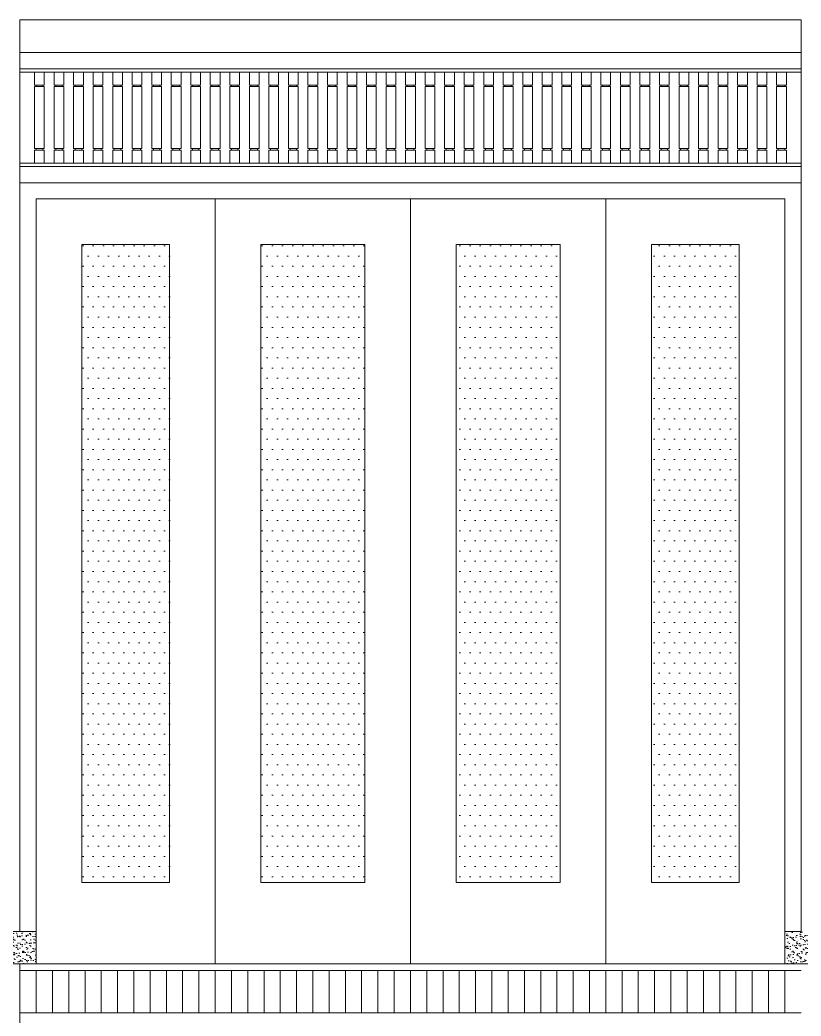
# Model space of a CAD drawing. Header units: inches. Extents: x 88947 to 296847, y 35049 to 161062.
# Drawn here: x 165861 to 168261, y 105668 to 108728 of the extents above; entities that cross this region are included whole.
import ezdxf
from ezdxf.xclip import XClip

# ---------------------------------------------------------------- set-up
doc = ezdxf.new("R2010")
doc.units = ezdxf.units.IN
doc.header["$MEASUREMENT"] = 0
doc.header["$XCLIPFRAME"] = 0
doc.linetypes.add('ACAD_ISO03W100', pattern=[30, 12, -18])
doc.linetypes.add('CENTER', pattern=[50.8, 31.75, -6.35, 6.35, -6.35])
for name, color, linetype, lineweight in [('CUA', 42, 'Continuous', 20), ('DIM', 7, 'Continuous', 25), ('HACTH', 8, 'Continuous', 5), ('THAY', 3, 'Continuous', 18), ('TRUC', 252, 'ACAD_ISO03W100', 13)]:
    doc.layers.add(name, color=color, linetype=linetype, lineweight=lineweight)
pattern_1 = [(37.5, (165411.345, 105828.11), (-0.62993, 19.26824), [0, -15.2, 0, -17, 0, -16.25]), (7.5, (165411.345, 105828.11), (17.6978, 28.2215), [0, -8.2, 0, -13.7, 0, -5.25]), (327.5, (165399.045, 105828.11), (31.1414, 0.0566), [0, -5, 0, -18, 0, -23.5]), (317.5, (165399.045, 105828.11), (30.0613, 8.7768), [0, -2.5, 0, -11.8, 0, -13.5])]
pattern_2 = [(37.5, (168211.345, 105828.11), (-0.62993, 19.26824), [0, -15.2, 0, -17, 0, -16.25]), (7.5, (168211.345, 105828.11), (17.6978, 28.2215), [0, -8.2, 0, -13.7, 0, -5.25]), (327.5, (168199.045, 105828.11), (31.1414, 0.0566), [0, -5, 0, -18, 0, -23.5]), (317.5, (168199.045, 105828.11), (30.0613, 8.7768), [0, -2.5, 0, -11.8, 0, -13.5])]

# ---------------------------------------------------------------- blocks, each defined once
blk = doc.blocks.new('A$C75062237')
at = {"layer": 'THAY'}
for p, q in [((0, 0), (4800, 0)), ((0, 0), (0, -120)), ((4800, 0), (4800, -120)), ((0, -100), (4800, -100)), ((0, -120), (4800, -120)), ((90, -120), (90, -200)), ((150, -120), (150, -200)), ((210, -120), (210, -200)), ((270, -120), (270, -200)), ((330, -120), (330, -200)), ((390, -120), (390, -200)), ((450, -120), (450, -200)), ((510, -120), (510, -200)), ((570, -120), (570, -200)), ((630, -120), (630, -200)), ((690, -120), (690, -200)), ((750, -120), (750, -200)), ((810, -120), (810, -200)), ((870, -120), (870, -200)), ((930, -120), (930, -200)), ((990, -120), (990, -200)), ((1050, -120), (1050, -200)), ((1110, -120), (1110, -200)), ((1170, -120), (1170, -200)), ((1230, -120), (1230, -200)), ((1290, -120), (1290, -200)), ((1350, -120), (1350, -200)), ((1410, -120), (1410, -200)), ((1470, -120), (1470, -200)), ((1530, -120), (1530, -200)), ((1590, -120), (1590, -200)), ((1650, -120), (1650, -200)), ((1710, -120), (1710, -200)), ((1770, -120), (1770, -200)), ((1830, -120), (1830, -200)), ((1890, -120), (1890, -200)), ((1950, -120), (1950, -200)), ((2010, -120), (2010, -200)), ((2070, -120), (2070, -200)), ((2130, -120), (2130, -200)), ((2190, -120), (2190, -200)), ((2250, -120), (2250, -200)), ((2310, -120), (2310, -200)), ((2370, -120), (2370, -200)), ((2430, -120), (2430, -200)), ((2490, -120), (2490, -200)), ((2550, -120), (2550, -200)), ((2610, -120), (2610, -200)), ((2670, -120), (2670, -200)), ((2730, -120), (2730, -200)), ((2790, -120), (2790, -200)), ((2850, -120), (2850, -200)), ((2910, -120), (2910, -200)), ((2970, -120), (2970, -200)), ((3030, -120), (3030, -200)), ((3090, -120), (3090, -200)), ((3150, -120), (3150, -200)), ((3210, -120), (3210, -200)), ((3270, -120), (3270, -200)), ((3330, -120), (3330, -200)), ((3390, -120), (3390, -200)), ((3450, -120), (3450, -200)), ((3510, -120), (3510, -200)), ((3570, -120), (3570, -200)), ((3630, -120), (3630, -200)), ((3690, -120), (3690, -200)), ((3750, -120), (3750, -200)), ((3810, -120), (3810, -200)), ((3870, -120), (3870, -200)), ((3930, -120), (3930, -200)), ((3990, -120), (3990, -200)), ((4050, -120), (4050, -200)), ((4110, -120), (4110, -200)), ((4170, -120), (4170, -200)), ((4230, -120), (4230, -200)), ((4290, -120), (4290, -200)), ((4350, -120), (4350, -200)), ((4410, -120), (4410, -200)), ((4470, -120), (4470, -200)), ((4530, -120), (4530, -200)), ((4590, -120), (4590, -200)), ((4650, -120), (4650, -200)), ((4710, -120), (4710, -200)), ((90, -200), (150, -200)), ((90, -210), (150, -210)), ((90, -210), (90, -590)), ((100, -200), (100, -210)), ((140, -200), (140, -210)), ((150, -210), (150, -590)), ((210, -200), (270, -200)), ((210, -210), (270, -210)), ((210, -210), (210, -590)), ((220, -200), (220, -210)), ((260, -200), (260, -210)), ((270, -210), (270, -590)), ((330, -200), (390, -200)), ((330, -210), (390, -210)), ((330, -210), (330, -590)), ((340, -200), (340, -210)), ((380, -200), (380, -210)), ((390, -210), (390, -590)), ((450, -200), (510, -200)), ((450, -210), (510, -210)), ((450, -210), (450, -590)), ((460, -200), (460, -210)), ((500, -200), (500, -210)), ((510, -210), (510, -590)), ((570, -200), (630, -200)), ((570, -210), (630, -210)), ((570, -210), (570, -590)), ((580, -200), (580, -210)), ((620, -200), (620, -210)), ((630, -210), (630, -590)), ((690, -200), (750, -200)), ((690, -210), (750, -210)), ((690, -210), (690, -590)), ((700, -200), (700, -210)), ((740, -200), (740, -210)), ((750, -210), (750, -590)), ((810, -200), (870, -200)), ((810, -210), (870, -210)), ((810, -210), (810, -590)), ((820, -200), (820, -210)), ((860, -200), (860, -210)), ((870, -210), (870, -590)), ((930, -200), (990, -200)), ((930, -210), (990, -210)), ((930, -210), (930, -590)), ((940, -200), (940, -210)), ((980, -200), (980, -210)), ((990, -210), (990, -590)), ((1050, -200), (1110, -200)), ((1050, -210), (1110, -210)), ((1050, -210), (1050, -590)), ((1060, -200), (1060, -210)), ((1100, -200), (1100, -210)), ((1110, -210), (1110, -590)), ((1170, -200), (1230, -200)), ((1170, -210), (1230, -210)), ((1170, -210), (1170, -590)), ((1180, -200), (1180, -210)), ((1220, -200), (1220, -210)), ((1230, -210), (1230, -590)), ((1290, -200), (1350, -200)), ((1290, -210), (1350, -210)), ((1290, -210), (1290, -590)), ((1300, -200), (1300, -210)), ((1340, -200), (1340, -210)), ((1350, -210), (1350, -590)), ((1410, -200), (1470, -200)), ((1410, -210), (1470, -210)), ((1410, -210), (1410, -590)), ((1420, -200), (1420, -210)), ((1460, -200), (1460, -210)), ((1470, -210), (1470, -590)), ((1530, -200), (1590, -200)), ((1530, -210), (1590, -210)), ((1530, -210), (1530, -590)), ((1540, -200), (1540, -210)), ((1580, -200), (1580, -210)), ((1590, -210), (1590, -590)), ((1650, -200), (1710, -200)), ((1650, -210), (1710, -210)), ((1650, -210), (1650, -590)), ((1660, -200), (1660, -210)), ((1700, -200), (1700, -210)), ((1710, -210), (1710, -590)), ((1770, -200), (1830, -200)), ((1770, -210), (1830, -210)), ((1770, -210), (1770, -590)), ((1780, -200), (1780, -210)), ((1820, -200), (1820, -210)), ((1830, -210), (1830, -590)), ((1890, -200), (1950, -200)), ((1890, -210), (1950, -210)), ((1890, -210), (1890, -590)), ((1900, -200), (1900, -210)), ((1940, -200), (1940, -210)), ((1950, -210), (1950, -590)), ((2010, -200), (2070, -200)), ((2010, -210), (2070, -210)), ((2010, -210), (2010, -590)), ((2020, -200), (2020, -210)), ((2060, -200), (2060, -210)), ((2070, -210), (2070, -590)), ((2130, -200), (2190, -200)), ((2130, -210), (2190, -210)), ((2130, -210), (2130, -590)), ((2140, -200), (2140, -210)), ((2180, -200), (2180, -210)), ((2190, -210), (2190, -590)), ((2250, -200), (2310, -200)), ((2250, -210), (2310, -210)), ((2250, -210), (2250, -590)), ((2260, -200), (2260, -210)), ((2300, -200), (2300, -210)), ((2310, -210), (2310, -590)), ((2370, -200), (2430, -200)), ((2370, -210), (2430, -210)), ((2370, -210), (2370, -590)), ((2380, -200), (2380, -210)), ((2420, -200), (2420, -210)), ((2430, -210), (2430, -590)), ((2490, -200), (2550, -200)), ((2490, -210), (2550, -210)), ((2490, -210), (2490, -590)), ((2500, -200), (2500, -210)), ((2540, -200), (2540, -210)), ((2550, -210), (2550, -590)), ((2610, -200), (2670, -200)), ((2610, -210), (2670, -210)), ((2610, -210), (2610, -590)), ((2620, -200), (2620, -210)), ((2660, -200), (2660, -210)), ((2670, -210), (2670, -590)), ((2730, -200), (2790, -200)), ((2730, -210), (2790, -210)), ((2730, -210), (2730, -590)), ((2740, -200), (2740, -210)), ((2780, -200), (2780, -210)), ((2790, -210), (2790, -590)), ((2850, -200), (2910, -200)), ((2850, -210), (2910, -210)), ((2850, -210), (2850, -590)), ((2860, -200), (2860, -210)), ((2900, -200), (2900, -210)), ((2910, -210), (2910, -590)), ((2970, -200), (3030, -200)), ((2970, -210), (3030, -210)), ((2970, -210), (2970, -590)), ((2980, -200), (2980, -210)), ((3020, -200), (3020, -210)), ((3030, -210), (3030, -590)), ((3090, -200), (3150, -200)), ((3090, -210), (3150, -210)), ((3090, -210), (3090, -590)), ((3100, -200), (3100, -210)), ((3140, -200), (3140, -210)), ((3150, -210), (3150, -590)), ((3210, -200), (3270, -200)), ((3210, -210), (3270, -210)), ((3210, -210), (3210, -590)), ((3220, -200), (3220, -210)), ((3260, -200), (3260, -210)), ((3270, -210), (3270, -590)), ((3330, -200), (3390, -200)), ((3330, -210), (3390, -210)), ((3330, -210), (3330, -590)), ((3340, -200), (3340, -210)), ((3380, -200), (3380, -210)), ((3390, -210), (3390, -590)), ((3450, -200), (3510, -200)), ((3450, -210), (3510, -210)), ((3450, -210), (3450, -590)), ((3460, -200), (3460, -210)), ((3500, -200), (3500, -210)), ((3510, -210), (3510, -590)), ((3570, -200), (3630, -200)), ((3570, -210), (3630, -210)), ((3570, -210), (3570, -590)), ((3580, -200), (3580, -210)), ((3620, -200), (3620, -210)), ((3630, -210), (3630, -590)), ((3690, -200), (3750, -200)), ((3690, -210), (3750, -210)), ((3690, -210), (3690, -590)), ((3700, -200), (3700, -210)), ((3740, -200), (3740, -210)), ((3750, -210), (3750, -590)), ((3810, -200), (3870, -200)), ((3810, -210), (3870, -210)), ((3810, -210), (3810, -590)), ((3820, -200), (3820, -210)), ((3860, -200), (3860, -210)), ((3870, -210), (3870, -590)), ((3930, -200), (3990, -200)), ((3930, -210), (3990, -210)), ((3930, -210), (3930, -590)), ((3940, -200), (3940, -210)), ((3980, -200), (3980, -210)), ((3990, -210), (3990, -590)), ((4050, -200), (4110, -200)), ((4050, -210), (4110, -210)), ((4050, -210), (4050, -590)), ((4060, -200), (4060, -210)), ((4100, -200), (4100, -210)), ((4110, -210), (4110, -590)), ((4170, -200), (4230, -200)), ((4170, -210), (4230, -210)), ((4170, -210), (4170, -590)), ((4180, -200), (4180, -210)), ((4220, -200), (4220, -210)), ((4230, -210), (4230, -590)), ((4290, -200), (4350, -200)), ((4290, -210), (4350, -210)), ((4290, -210), (4290, -590)), ((4300, -200), (4300, -210)), ((4340, -200), (4340, -210)), ((4350, -210), (4350, -590)), ((4410, -200), (4470, -200)), ((4410, -210), (4470, -210)), ((4410, -210), (4410, -590)), ((4420, -200), (4420, -210)), ((4460, -200), (4460, -210)), ((4470, -210), (4470, -590)), ((4530, -200), (4590, -200)), ((4530, -210), (4590, -210)), ((4530, -210), (4530, -590)), ((4540, -200), (4540, -210)), ((4580, -200), (4580, -210)), ((4590, -210), (4590, -590)), ((4650, -200), (4710, -200)), ((4650, -210), (4710, -210)), ((4650, -210), (4650, -590)), ((4660, -200), (4660, -210)), ((4700, -200), (4700, -210)), ((4710, -210), (4710, -590)), ((90, -590), (150, -590)), ((90, -600), (150, -600)), ((90, -600), (90, -680)), ((100, -600), (100, -590)), ((140, -600), (140, -590)), ((150, -600), (150, -680)), ((210, -590), (270, -590)), ((210, -600), (270, -600)), ((210, -600), (210, -680)), ((220, -600), (220, -590)), ((260, -600), (260, -590)), ((270, -600), (270, -680)), ((330, -590), (390, -590)), ((330, -600), (390, -600)), ((330, -600), (330, -680)), ((340, -600), (340, -590)), ((380, -600), (380, -590)), ((390, -600), (390, -680)), ((450, -590), (510, -590)), ((450, -600), (510, -600)), ((450, -600), (450, -680)), ((460, -600), (460, -590)), ((500, -600), (500, -590)), ((510, -600), (510, -680)), ((570, -590), (630, -590)), ((570, -600), (630, -600)), ((570, -600), (570, -680)), ((580, -600), (580, -590)), ((620, -600), (620, -590)), ((630, -600), (630, -680)), ((690, -590), (750, -590)), ((690, -600), (750, -600)), ((690, -600), (690, -680)), ((700, -600), (700, -590)), ((740, -600), (740, -590)), ((750, -600), (750, -680)), ((810, -590), (870, -590)), ((810, -600), (870, -600)), ((810, -600), (810, -680)), ((820, -600), (820, -590)), ((860, -600), (860, -590)), ((870, -600), (870, -680)), ((930, -590), (990, -590)), ((930, -600), (990, -600)), ((930, -600), (930, -680)), ((940, -600), (940, -590)), ((980, -600), (980, -590)), ((990, -600), (990, -680)), ((1050, -590), (1110, -590)), ((1050, -600), (1110, -600)), ((1050, -600), (1050, -680)), ((1060, -600), (1060, -590)), ((1100, -600), (1100, -590)), ((1110, -600), (1110, -680)), ((1170, -590), (1230, -590)), ((1170, -600), (1230, -600)), ((1170, -600), (1170, -680)), ((1180, -600), (1180, -590)), ((1220, -600), (1220, -590)), ((1230, -600), (1230, -680)), ((1290, -590), (1350, -590)), ((1290, -600), (1350, -600)), ((1290, -600), (1290, -680)), ((1300, -600), (1300, -590)), ((1340, -600), (1340, -590)), ((1350, -600), (1350, -680)), ((1410, -590), (1470, -590)), ((1410, -600), (1470, -600)), ((1410, -600), (1410, -680)), ((1420, -600), (1420, -590)), ((1460, -600), (1460, -590)), ((1470, -600), (1470, -680)), ((1530, -590), (1590, -590)), ((1530, -600), (1590, -600)), ((1530, -600), (1530, -680)), ((1540, -600), (1540, -590)), ((1580, -600), (1580, -590)), ((1590, -600), (1590, -680)), ((1650, -590), (1710, -590)), ((1650, -600), (1710, -600)), ((1650, -600), (1650, -680)), ((1660, -600), (1660, -590)), ((1700, -600), (1700, -590)), ((1710, -600), (1710, -680)), ((1770, -590), (1830, -590)), ((1770, -600), (1830, -600)), ((1770, -600), (1770, -680)), ((1780, -600), (1780, -590)), ((1820, -600), (1820, -590)), ((1830, -600), (1830, -680)), ((1890, -590), (1950, -590)), ((1890, -600), (1950, -600)), ((1890, -600), (1890, -680)), ((1900, -600), (1900, -590)), ((1940, -600), (1940, -590)), ((1950, -600), (1950, -680)), ((2010, -590), (2070, -590)), ((2010, -600), (2070, -600)), ((2010, -600), (2010, -680)), ((2020, -600), (2020, -590)), ((2060, -600), (2060, -590)), ((2070, -600), (2070, -680)), ((2130, -590), (2190, -590)), ((2130, -600), (2190, -600)), ((2130, -600), (2130, -680)), ((2140, -600), (2140, -590)), ((2180, -600), (2180, -590)), ((2190, -600), (2190, -680)), ((2250, -590), (2310, -590)), ((2250, -600), (2310, -600)), ((2250, -600), (2250, -680)), ((2260, -600), (2260, -590)), ((2300, -600), (2300, -590)), ((2310, -600), (2310, -680)), ((2370, -590), (2430, -590)), ((2370, -600), (2430, -600)), ((2370, -600), (2370, -680)), ((2380, -600), (2380, -590)), ((2420, -600), (2420, -590)), ((2430, -600), (2430, -680)), ((2490, -590), (2550, -590)), ((2490, -600), (2550, -600)), ((2490, -600), (2490, -680)), ((2500, -600), (2500, -590)), ((2540, -600), (2540, -590)), ((2550, -600), (2550, -680)), ((2610, -590), (2670, -590)), ((2610, -600), (2670, -600)), ((2610, -600), (2610, -680)), ((2620, -600), (2620, -590)), ((2660, -600), (2660, -590)), ((2670, -600), (2670, -680)), ((2730, -590), (2790, -590)), ((2730, -600), (2790, -600)), ((2730, -600), (2730, -680)), ((2740, -600), (2740, -590)), ((2780, -600), (2780, -590)), ((2790, -600), (2790, -680)), ((2850, -590), (2910, -590)), ((2850, -600), (2910, -600)), ((2850, -600), (2850, -680)), ((2860, -600), (2860, -590)), ((2900, -600), (2900, -590)), ((2910, -600), (2910, -680)), ((2970, -590), (3030, -590)), ((2970, -600), (3030, -600)), ((2970, -600), (2970, -680)), ((2980, -600), (2980, -590)), ((3020, -600), (3020, -590)), ((3030, -600), (3030, -680)), ((3090, -590), (3150, -590)), ((3090, -600), (3150, -600)), ((3090, -600), (3090, -680)), ((3100, -600), (3100, -590)), ((3140, -600), (3140, -590)), ((3150, -600), (3150, -680)), ((3210, -590), (3270, -590)), ((3210, -600), (3270, -600)), ((3210, -600), (3210, -680)), ((3220, -600), (3220, -590)), ((3260, -600), (3260, -590)), ((3270, -600), (3270, -680)), ((3330, -590), (3390, -590)), ((3330, -600), (3390, -600)), ((3330, -600), (3330, -680)), ((3340, -600), (3340, -590)), ((3380, -600), (3380, -590)), ((3390, -600), (3390, -680)), ((3450, -590), (3510, -590)), ((3450, -600), (3510, -600)), ((3450, -600), (3450, -680)), ((3460, -600), (3460, -590)), ((3500, -600), (3500, -590)), ((3510, -600), (3510, -680)), ((3570, -590), (3630, -590)), ((3570, -600), (3630, -600)), ((3570, -600), (3570, -680)), ((3580, -600), (3580, -590)), ((3620, -600), (3620, -590)), ((3630, -600), (3630, -680)), ((3690, -590), (3750, -590)), ((3690, -600), (3750, -600)), ((3690, -600), (3690, -680)), ((3700, -600), (3700, -590)), ((3740, -600), (3740, -590)), ((3750, -600), (3750, -680)), ((3810, -590), (3870, -590)), ((3810, -600), (3870, -600)), ((3810, -600), (3810, -680)), ((3820, -600), (3820, -590)), ((3860, -600), (3860, -590)), ((3870, -600), (3870, -680)), ((3930, -590), (3990, -590)), ((3930, -600), (3990, -600)), ((3930, -600), (3930, -680)), ((3940, -600), (3940, -590)), ((3980, -600), (3980, -590)), ((3990, -600), (3990, -680)), ((4050, -590), (4110, -590)), ((4050, -600), (4110, -600)), ((4050, -600), (4050, -680)), ((4060, -600), (4060, -590)), ((4100, -600), (4100, -590)), ((4110, -600), (4110, -680)), ((4170, -590), (4230, -590)), ((4170, -600), (4230, -600)), ((4170, -600), (4170, -680)), ((4180, -600), (4180, -590)), ((4220, -600), (4220, -590)), ((4230, -600), (4230, -680)), ((4290, -590), (4350, -590)), ((4290, -600), (4350, -600)), ((4290, -600), (4290, -680)), ((4300, -600), (4300, -590)), ((4340, -600), (4340, -590)), ((4350, -600), (4350, -680)), ((4410, -590), (4470, -590)), ((4410, -600), (4470, -600)), ((4410, -600), (4410, -680)), ((4420, -600), (4420, -590)), ((4460, -600), (4460, -590)), ((4470, -600), (4470, -680)), ((4530, -590), (4590, -590)), ((4530, -600), (4590, -600)), ((4530, -600), (4530, -680)), ((4540, -600), (4540, -590)), ((4580, -600), (4580, -590)), ((4590, -600), (4590, -680)), ((4650, -590), (4710, -590)), ((4650, -600), (4710, -600)), ((4650, -600), (4650, -680)), ((4660, -600), (4660, -590)), ((4700, -600), (4700, -590)), ((4710, -600), (4710, -680)), ((0, -680), (4800, -680)), ((0, -680), (0, -800)), ((0, -700), (4800, -700)), ((4800, -680), (4800, -800)), ((0, -800), (4800, -800))]:
    blk.add_line(p, q, dxfattribs=at)
blk = doc.blocks.new('A$C63FF6805')
at = {"layer": 'HACTH'}
h = blk.add_hatch(dxfattribs=at)
h.set_pattern_fill('DOTS', color=256, scale=500, style=0)
h.set_pattern_definition([(0, (-2310, -2310), (15.625, 31.25), [0, -31.25])])
h.paths.add_polyline_path([(-2040, -190), (-2310, -190), (-2310, -2150), (-2040, -2150)])
h = blk.add_hatch(dxfattribs=at)
h.set_pattern_fill('DOTS', color=256, scale=500, style=0)
h.set_pattern_definition([(0, (-1760, -2310), (15.625, 31.25), [0, -31.25])])
h.paths.add_polyline_path([(-1440, -190), (-1760, -190), (-1760, -2150), (-1440, -2150)])
h = blk.add_hatch(dxfattribs=at)
h.set_pattern_fill('DOTS', color=256, scale=500, style=0)
h.set_pattern_definition([(180, (-840, -2310), (-15.625, 31.25), [0, -31.25])])
h.paths.add_polyline_path([(-1160, -190), (-840, -190), (-840, -2150), (-1160, -2150)])
h = blk.add_hatch(dxfattribs=at)
h.set_pattern_fill('DOTS', color=256, scale=500, style=0)
h.set_pattern_definition([(180, (-290, -2310), (-15.625, 31.25), [0, -31.25])])
h.paths.add_polyline_path([(-560, -190), (-290, -190), (-290, -2150), (-560, -2150)])
at = {"layer": 'CUA'}
for points in [[(-100, -2400), (-100, 0), (-2500, 0), (-2500, -2400)], [(-1300, -50), (-1900, -50), (-1900, -2400), (-1300, -2400)], [(-1300, -50), (-700, -50), (-700, -2400), (-1300, -2400)], [(-2040, -190), (-2310, -190), (-2310, -2150), (-2040, -2150)], [(-1440, -190), (-1760, -190), (-1760, -2150), (-1440, -2150)], [(-1160, -190), (-840, -190), (-840, -2150), (-1160, -2150)], [(-560, -190), (-290, -190), (-290, -2150), (-560, -2150)]]:
    blk.add_lwpolyline(points, close=True, dxfattribs=at)
for points in [[(-1900, -50), (-2450, -50), (-2450, -2400), (-1900, -2400), (-1900, -50)], [(-700, -50), (-1900, -50)], [(-1900, -2400), (-1900, -50)], [(-700, -2400), (-150, -2400), (-150, -50), (-700, -50), (-700, -2400)], [(-700, -2400), (-700, -50)], [(-1160, -190), (-840, -190)], [(-1900, -2400), (-700, -2400)]]:
    blk.add_lwpolyline(points, dxfattribs=at)

msp = doc.modelspace()

# ---------------------------------------------------------------- hatches: boundary and pattern name
at = {"layer": 'HACTH'}
h = msp.add_hatch(dxfattribs=at)
h.set_pattern_fill('AR-SAND', color=256, scale=10, style=0)
h.set_pattern_definition(pattern_1)
h.paths.add_polyline_path([(165561.3, 105928.1), (165461.3, 105928.1), (165411.3, 105928.1), (165411.3, 105828.1), (165461.3, 105828.1), (165561.3, 105828.1)])
h.paths.add_polyline_path([(165911.3, 105928.1), (165861.3, 105928.1), (165561.3, 105928.1), (165561.3, 105828.1), (165611.3, 105828.1), (165661.3, 105828.1), (165711.3, 105828.1), (165761.3, 105828.1), (165811.3, 105828.1), (165881.3, 105828.1), (165911.3, 105828.1)])
h = msp.add_hatch(dxfattribs=at)
h.set_pattern_fill('AR-SAND', color=256, scale=10, style=0)
h.set_pattern_definition(pattern_1)
h.paths.add_polyline_path([(165561.3, 105928.1), (165461.3, 105928.1), (165411.3, 105928.1), (165411.3, 105828.1), (165461.3, 105828.1), (165561.3, 105828.1)])
h.paths.add_polyline_path([(165911.3, 105928.1), (165861.3, 105928.1), (165561.3, 105928.1), (165561.3, 105828.1), (165611.3, 105828.1), (165661.3, 105828.1), (165711.3, 105828.1), (165761.3, 105828.1), (165811.3, 105828.1), (165881.3, 105828.1), (165911.3, 105828.1)])
h = msp.add_hatch(dxfattribs=at)
h.set_pattern_fill('AR-SAND', color=256, scale=10, style=0)
h.set_pattern_definition(pattern_2)
h.paths.add_polyline_path([(168711.3, 105928.1), (168661.3, 105928.1), (168261.3, 105928.1), (168211.3, 105928.1), (168211.3, 105828.1), (168241.3, 105828.1), (168681.3, 105828.1), (168711.3, 105828.1)])
h = msp.add_hatch(dxfattribs=at)
h.set_pattern_fill('AR-SAND', color=256, scale=10, style=0)
h.set_pattern_definition(pattern_2)
h.paths.add_polyline_path([(168711.3, 105928.1), (168661.3, 105928.1), (168261.3, 105928.1), (168211.3, 105928.1), (168211.3, 105828.1), (168241.3, 105828.1), (168681.3, 105828.1), (168711.3, 105828.1)])

# ---------------------------------------------------------------- linework, layer by layer
for points in [[(165911.3, 105808.1), (165911.3, 105678.1), (165961.3, 105678.1), (165961.3, 105808.1)], [(165911.3, 105808.1), (165911.3, 105678.1), (165961.3, 105678.1), (165961.3, 105808.1)], [(165961.3, 105808.1), (165961.3, 105678.1), (166011.3, 105678.1), (166011.3, 105808.1)], [(165961.3, 105808.1), (165961.3, 105678.1), (166011.3, 105678.1), (166011.3, 105808.1)], [(166011.3, 105808.1), (166011.3, 105678.1), (166061.3, 105678.1), (166061.3, 105808.1)], [(166011.3, 105808.1), (166011.3, 105678.1), (166061.3, 105678.1), (166061.3, 105808.1)], [(166061.3, 105808.1), (166061.3, 105678.1), (166111.3, 105678.1), (166111.3, 105808.1)], [(166061.3, 105808.1), (166061.3, 105678.1), (166111.3, 105678.1), (166111.3, 105808.1)], [(166111.3, 105808.1), (166111.3, 105678.1), (166161.3, 105678.1), (166161.3, 105808.1)], [(166111.3, 105808.1), (166111.3, 105678.1), (166161.3, 105678.1), (166161.3, 105808.1)], [(166161.3, 105808.1), (166161.3, 105678.1), (166211.3, 105678.1), (166211.3, 105808.1)], [(166161.3, 105808.1), (166161.3, 105678.1), (166211.3, 105678.1), (166211.3, 105808.1)], [(166211.3, 105808.1), (166211.3, 105678.1), (166261.3, 105678.1), (166261.3, 105808.1)], [(166211.3, 105808.1), (166211.3, 105678.1), (166261.3, 105678.1), (166261.3, 105808.1)], [(166261.3, 105808.1), (166261.3, 105678.1), (166311.3, 105678.1), (166311.3, 105808.1)], [(166261.3, 105808.1), (166261.3, 105678.1), (166311.3, 105678.1), (166311.3, 105808.1)], [(166361.3, 105808.1), (166361.3, 105678.1), (166411.3, 105678.1), (166411.3, 105808.1)], [(166361.3, 105808.1), (166361.3, 105678.1), (166411.3, 105678.1), (166411.3, 105808.1)], [(166411.3, 105808.1), (166411.3, 105678.1), (166461.3, 105678.1), (166461.3, 105808.1)], [(166411.3, 105808.1), (166411.3, 105678.1), (166461.3, 105678.1), (166461.3, 105808.1)], [(166461.3, 105808.1), (166461.3, 105678.1), (166511.3, 105678.1), (166511.3, 105808.1)], [(166461.3, 105808.1), (166461.3, 105678.1), (166511.3, 105678.1), (166511.3, 105808.1)], [(166511.3, 105808.1), (166511.3, 105678.1), (166561.3, 105678.1), (166561.3, 105808.1)], [(166511.3, 105808.1), (166511.3, 105678.1), (166561.3, 105678.1), (166561.3, 105808.1)], [(166611.3, 105808.1), (166611.3, 105678.1), (166661.3, 105678.1), (166661.3, 105808.1)], [(166611.3, 105808.1), (166611.3, 105678.1), (166661.3, 105678.1), (166661.3, 105808.1)], [(166661.3, 105808.1), (166661.3, 105678.1), (166711.3, 105678.1), (166711.3, 105808.1)], [(166661.3, 105808.1), (166661.3, 105678.1), (166711.3, 105678.1), (166711.3, 105808.1)], [(166711.3, 105808.1), (166711.3, 105678.1), (166761.3, 105678.1), (166761.3, 105808.1)], [(166711.3, 105808.1), (166711.3, 105678.1), (166761.3, 105678.1), (166761.3, 105808.1)], [(166761.3, 105808.1), (166761.3, 105678.1), (166811.3, 105678.1), (166811.3, 105808.1)], [(166761.3, 105808.1), (166761.3, 105678.1), (166811.3, 105678.1), (166811.3, 105808.1)], [(166811.3, 105808.1), (166811.3, 105678.1), (166861.3, 105678.1), (166861.3, 105808.1)], [(166811.3, 105808.1), (166811.3, 105678.1), (166861.3, 105678.1), (166861.3, 105808.1)], [(166911.3, 105808.1), (166911.3, 105678.1), (166961.3, 105678.1), (166961.3, 105808.1)], [(166911.3, 105808.1), (166911.3, 105678.1), (166961.3, 105678.1), (166961.3, 105808.1)], [(166961.3, 105808.1), (166961.3, 105678.1), (167011.3, 105678.1), (167011.3, 105808.1)], [(166961.3, 105808.1), (166961.3, 105678.1), (167011.3, 105678.1), (167011.3, 105808.1)], [(167011.3, 105808.1), (167011.3, 105678.1), (167061.3, 105678.1), (167061.3, 105808.1)], [(167011.3, 105808.1), (167011.3, 105678.1), (167061.3, 105678.1), (167061.3, 105808.1)], [(167061.3, 105808.1), (167061.3, 105678.1), (167111.3, 105678.1), (167111.3, 105808.1)], [(167061.3, 105808.1), (167061.3, 105678.1), (167111.3, 105678.1), (167111.3, 105808.1)], [(167161.3, 105808.1), (167161.3, 105678.1), (167211.3, 105678.1), (167211.3, 105808.1)], [(167161.3, 105808.1), (167161.3, 105678.1), (167211.3, 105678.1), (167211.3, 105808.1)], [(167211.3, 105808.1), (167211.3, 105678.1), (167261.3, 105678.1), (167261.3, 105808.1)], [(167211.3, 105808.1), (167211.3, 105678.1), (167261.3, 105678.1), (167261.3, 105808.1)], [(167261.3, 105808.1), (167261.3, 105678.1), (167311.3, 105678.1), (167311.3, 105808.1)], [(167261.3, 105808.1), (167261.3, 105678.1), (167311.3, 105678.1), (167311.3, 105808.1)], [(167311.3, 105808.1), (167311.3, 105678.1), (167361.3, 105678.1), (167361.3, 105808.1)], [(167311.3, 105808.1), (167311.3, 105678.1), (167361.3, 105678.1), (167361.3, 105808.1)], [(167411.3, 105808.1), (167411.3, 105678.1), (167461.3, 105678.1), (167461.3, 105808.1)], [(167411.3, 105808.1), (167411.3, 105678.1), (167461.3, 105678.1), (167461.3, 105808.1)], [(167461.3, 105808.1), (167461.3, 105678.1), (167511.3, 105678.1), (167511.3, 105808.1)], [(167461.3, 105808.1), (167461.3, 105678.1), (167511.3, 105678.1), (167511.3, 105808.1)], [(167511.3, 105808.1), (167511.3, 105678.1), (167561.3, 105678.1), (167561.3, 105808.1)], [(167511.3, 105808.1), (167511.3, 105678.1), (167561.3, 105678.1), (167561.3, 105808.1)], [(167561.3, 105808.1), (167561.3, 105678.1), (167611.3, 105678.1), (167611.3, 105808.1)], [(167561.3, 105808.1), (167561.3, 105678.1), (167611.3, 105678.1), (167611.3, 105808.1)], [(167661.3, 105808.1), (167661.3, 105678.1), (167711.3, 105678.1), (167711.3, 105808.1)], [(167661.3, 105808.1), (167661.3, 105678.1), (167711.3, 105678.1), (167711.3, 105808.1)], [(167711.3, 105808.1), (167711.3, 105678.1), (167761.3, 105678.1), (167761.3, 105808.1)], [(167711.3, 105808.1), (167711.3, 105678.1), (167761.3, 105678.1), (167761.3, 105808.1)], [(167761.3, 105808.1), (167761.3, 105678.1), (167811.3, 105678.1), (167811.3, 105808.1)], [(167761.3, 105808.1), (167761.3, 105678.1), (167811.3, 105678.1), (167811.3, 105808.1)], [(167811.3, 105808.1), (167811.3, 105678.1), (167861.3, 105678.1), (167861.3, 105808.1)], [(167811.3, 105808.1), (167811.3, 105678.1), (167861.3, 105678.1), (167861.3, 105808.1)], [(167911.3, 105808.1), (167911.3, 105678.1), (167961.3, 105678.1), (167961.3, 105808.1)], [(167911.3, 105808.1), (167911.3, 105678.1), (167961.3, 105678.1), (167961.3, 105808.1)], [(167961.3, 105808.1), (167961.3, 105678.1), (168011.3, 105678.1), (168011.3, 105808.1)], [(167961.3, 105808.1), (167961.3, 105678.1), (168011.3, 105678.1), (168011.3, 105808.1)], [(168061.3, 105808.1), (168061.3, 105678.1), (168111.3, 105678.1), (168111.3, 105808.1)], [(168061.3, 105808.1), (168061.3, 105678.1), (168111.3, 105678.1), (168111.3, 105808.1)], [(168111.3, 105808.1), (168111.3, 105678.1), (168161.3, 105678.1), (168161.3, 105808.1)], [(168111.3, 105808.1), (168111.3, 105678.1), (168161.3, 105678.1), (168161.3, 105808.1)], [(168161.3, 105808.1), (168161.3, 105678.1), (168211.3, 105678.1), (168211.3, 105808.1)], [(168161.3, 105808.1), (168161.3, 105678.1), (168211.3, 105678.1), (168211.3, 105808.1)]]:
    msp.add_lwpolyline(points, close=True, dxfattribs=at)
at = {"layer": 'THAY'}
msp.add_lwpolyline([(165861.3, 108628.1), (168261.3, 108628.1), (168261.3, 108728.1), (165861.3, 108728.1)], close=True, dxfattribs=at)
for points in [[(168261.3, 105928.1), (168261.3, 108628.1), (165861.3, 108628.1), (165861.3, 105928.1)], [(165861.3, 105928.1), (165461.3, 105928.1)], [(165861.3, 105928.1), (165911.3, 105928.1), (165911.3, 105828.1), (165881.3, 105828.1), (165881.3, 105828.1), (165861.3, 105828.1)], [(168261.3, 105928.1), (168211.3, 105928.1), (168211.3, 105828.1), (168241.3, 105828.1), (168241.3, 105828.1), (168261.3, 105828.1)], [(165881.3, 105828.1), (165441.3, 105828.1)], [(165861.3, 105828.1), (165861.3, 105378.1), (165461.3, 105378.1), (165461.3, 105828.1)], [(168261.3, 105828.1), (165861.3, 105828.1)], [(168241.3, 105828.1), (168681.3, 105828.1)], [(168261.3, 105808.1), (165861.3, 105808.1)], [(168261.3, 105678.1), (165861.3, 105678.1)]]:
    msp.add_lwpolyline(points, dxfattribs=at)
at = {"layer": 'TRUC', "linetype": 'CENTER', "ltscale": 20}
msp.add_lwpolyline([(172115.9, 105828.1), (154105.4, 105828.1)], dxfattribs=at)

# ---------------------------------------------------------------- block references
at = {"layer": 'DIM', "xscale": -0.5, "yscale": 0.5, "zscale": 0.5}
msp.add_blockref('A$C75062237', (168261.3, 108628.1), dxfattribs=at)
msp.add_blockref('A$C75062237', (168261.3, 108628.1), dxfattribs=at)
at = {"layer": 'DIM'}
ref = msp.add_blockref('A$C63FF6805', (165761.3, 108228.1), dxfattribs=dict(at, xscale=-1))
XClip(ref).set_block_clipping_path([(-2449.9999663567, -2400), (-2449.9999663567, -2300), (-2626.0678710028, -2300), (-2626.0678710028, 329.9604053228), (84.0205684164, 329.9604053228), (84.0205684164, -2300), (-150, -2300), (-150, -2447.4674434818)])
ref = msp.add_blockref('A$C63FF6805', (165761.3, 108228.1), dxfattribs=dict(at, xscale=-1))
XClip(ref).set_block_clipping_path([(-2449.9999663567, -2400), (-2449.9999663567, -2300), (-2626.0678710028, -2300), (-2626.0678710028, 329.9604053228), (84.0205684164, 329.9604053228), (84.0205684164, -2300), (-150, -2300), (-150, -2447.4674434818)])

doc.saveas('drawing.dxf')
